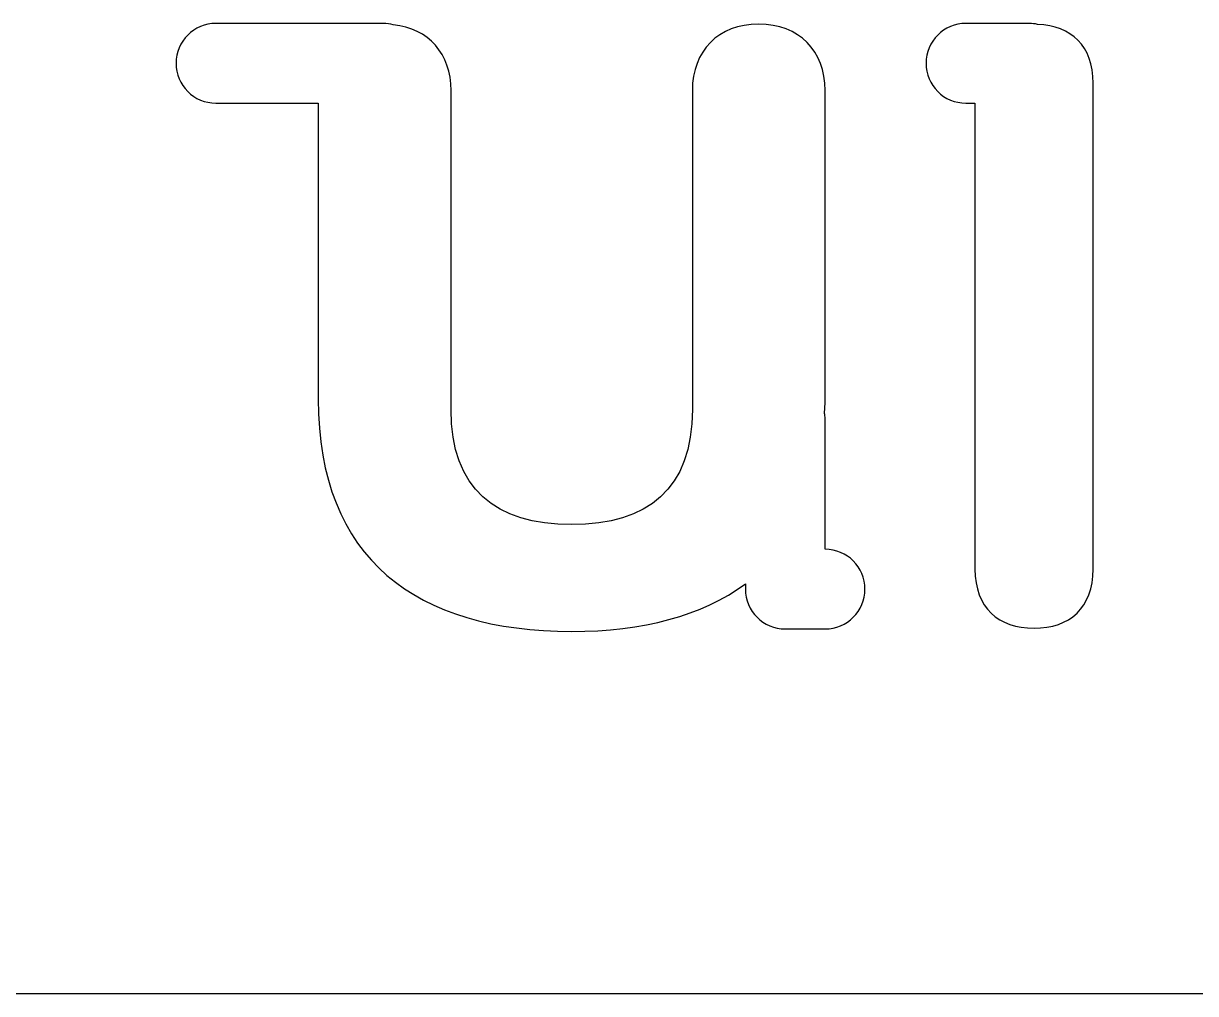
# Model space of a CAD drawing. Header units: millimetres. Extents: x -127 to 1881, y -61 to 1624.
# Drawn here: x -2.97 to 31.56, y -51.09 to -22.51 of the extents above; entities that cross this region are included whole.
import ezdxf

# ---------------------------------------------------------------- set-up
doc = ezdxf.new("R2010")
doc.units = ezdxf.units.MM
doc.layers.get('0').update_dxf_attribs({"linetype": 'CONTINUOUS', "true_color": 0xffffff})

msp = doc.modelspace()

# ---------------------------------------------------------------- linework, layer by layer
at = {"color": 7, "true_color": 0xffffff}
for points in [[(7.63, -22.511), (2.7, -22.511)], [(26.659, -22.511), (24.795, -22.511)], [(26.907, -22.538), (26.907, -22.538)], [(9.625, -33.886), (9.625, -24.487)], [(16.734, -24.487), (16.734, -33.886)], [(20.646, -33.576), (20.646, -24.487)], [(28.543, -38.586), (28.543, -24.272)], [(2.7, -24.859), (5.712, -24.859), (5.712, -33.576)], [(24.795, -24.859), (25.061, -24.859), (25.061, -38.586)], [(20.646, -38.001), (20.644, -34.144)], [(20.646, -38.001), (20.646, -38.001)], [(18.295, -39.02), (18.295, -39.175)], [(19.469, -40.348), (20.646, -40.348)], [(-61.794, -51.091), (189.036, -51.091)]]:
    msp.add_lwpolyline(points, dxfattribs=at)
for points in [[(2.7, -22.511), (2.051, -22.511), (1.525, -23.037), (1.525, -23.685)], [(7.924, -22.553), (7.83, -22.528), (7.732, -22.511), (7.63, -22.511)], [(9.625, -24.487), (9.625, -23.406), (8.966, -22.659), (7.924, -22.553)], [(18.69, -22.531), (17.497, -22.531), (16.734, -23.319), (16.734, -24.487)], [(20.646, -24.487), (20.646, -23.319), (19.882, -22.531), (18.69, -22.531)], [(24.795, -22.511), (24.146, -22.511), (23.62, -23.037), (23.62, -23.685)], [(26.907, -22.538), (26.827, -22.521), (26.744, -22.511), (26.659, -22.511)], [(28.543, -24.272), (28.543, -23.168), (27.895, -22.579), (26.907, -22.538)], [(1.525, -23.685), (1.525, -24.334), (2.051, -24.859), (2.7, -24.859)], [(23.62, -23.685), (23.62, -24.334), (24.146, -24.859), (24.795, -24.859)], [(5.712, -33.576), (5.712, -38.299), (8.623, -40.422), (13.179, -40.422)], [(20.629, -34.001), (20.635, -33.859), (20.646, -33.723), (20.646, -33.576)], [(13.179, -37.274), (10.937, -37.274), (9.625, -36.224), (9.625, -33.886)], [(16.734, -33.886), (16.734, -36.224), (15.421, -37.274), (13.179, -37.274)], [(20.644, -34.144), (20.644, -34.095), (20.635, -34.048), (20.629, -34.001)], [(21.82, -39.175), (21.82, -38.527), (21.294, -38.001), (20.646, -38.001)], [(25.061, -38.586), (25.061, -39.73), (25.753, -40.327), (26.802, -40.327)], [(26.802, -40.327), (27.852, -40.327), (28.543, -39.73), (28.543, -38.586)], [(13.179, -40.422), (15.277, -40.422), (17.019, -39.966), (18.295, -39.02)], [(18.295, -39.175), (18.295, -39.823), (18.821, -40.348), (19.469, -40.348)], [(20.646, -40.348), (21.294, -40.348), (21.82, -39.823), (21.82, -39.175)]]:
    msp.add_open_spline(points, degree=3, dxfattribs=at)

doc.saveas('drawing.dxf')
